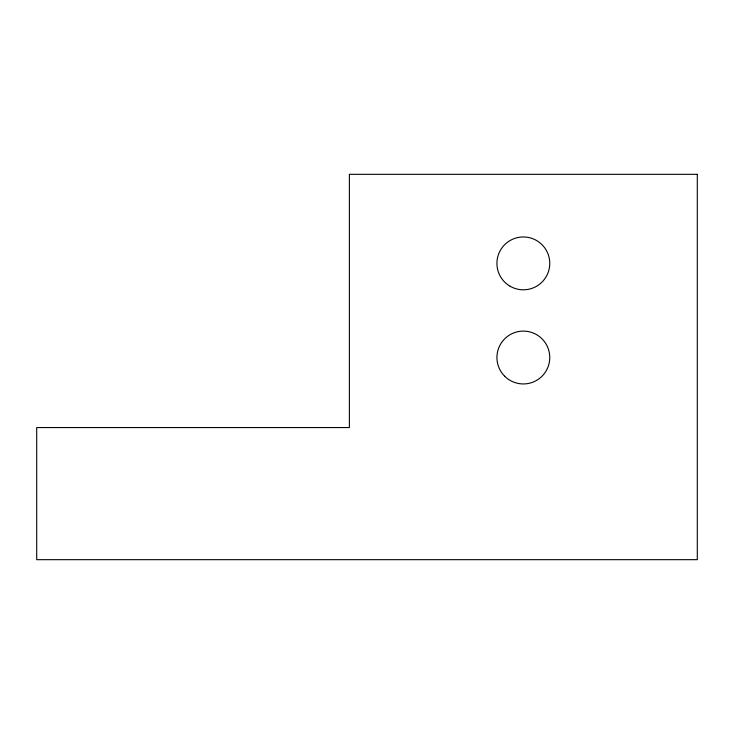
<?xml version="1.0" encoding="UTF-8"?>
<svg xmlns="http://www.w3.org/2000/svg" width="734" height="734" viewBox="0 0 734 734"><rect width="100%" height="100%" fill="white"/><g stroke="black" fill="none" stroke-linecap="round" stroke-linejoin="round"><path stroke-width="1.1" d="M697.3 174.325L349.384 174.325L349.384 427.555L36.7 427.555L36.7 559.675L697.3 559.675L697.3 174.325M510.13 286.269A26.424 26.424 0 0 0 549.766 263.387A26.424 26.424 0 0 0 510.13 240.504A26.424 26.424 0 0 0 510.13 286.269M504.662 376.212A26.424 26.424 0 0 0 548.867 364.367A26.424 26.424 0 0 0 516.507 332.007A26.424 26.424 0 0 0 504.662 376.212"/></g></svg>
